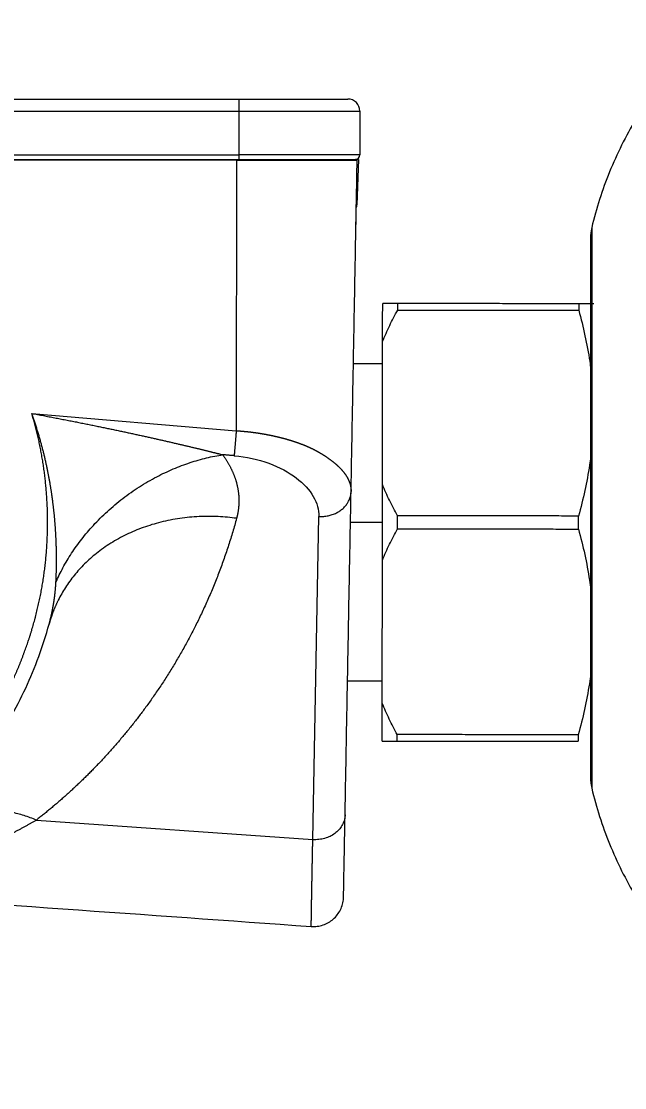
# Model space of a CAD drawing. Header units: millimetres. Extents: x 15137 to 17513, y -10160 to -6800.
# Drawn here: x 17039.6 to 17079.6, y -8850.5 to -8779.9 of the extents above; entities that cross this region are included whole.
import ezdxf

# ---------------------------------------------------------------- set-up
doc = ezdxf.new("R2010")
doc.units = ezdxf.units.MM
doc.styles.add('ARIAL', font='arial.ttf')
doc.dimstyles.get("Standard").update_dxf_attribs({"dimtxt": 15, "dimasz": 15, "dimexe": 0.18, "dimexo": 0.0625, "dimgap": 4, "dimtad": 0, "dimdec": 1, "dimdsep": 46, "dimtxsty": 'ARIAL', "dimcen": 0, "dimclrd": 5, "dimclre": 5, "dimclrt": 5, "dimadec": 0, "dimazin": 0, "dimtfac": 1, "dimtdec": 1, "dimtofl": 0, "dimtmove": 0, "dimatfit": 3, "dimfxl": 1, "dimtolj": 1, "dimtzin": 0, "dimarcsym": 0})

# ---------------------------------------------------------------- blocks, each defined once
blk = doc.blocks.new('*D74')
at = {"color": 5, "lineweight": -2, "transparency": 16777216}
for p, q in [((17098.138, -8779.922), (17098.138, -9016.999)), ((16946.978, -8797.61), (16946.978, -9016.999)), ((16961.978, -9016.819), (16973.665, -9016.819)), ((17083.138, -9016.819), (17071.451, -9016.819))]:
    blk.add_line(p, q, dxfattribs=at)
at = {"color": 5, "transparency": 16777216}
for points in [[(16961.978, -9014.319), (16961.978, -9019.319), (16946.978, -9016.819)], [(17083.138, -9014.319), (17083.138, -9019.319), (17098.138, -9016.819)]]:
    blk.add_solid(points, dxfattribs=at)
at = {"layer": 'Defpoints', "color": 0, "transparency": 16777216}
for p in [(17098.138, -8779.859), (16946.978, -8797.548), (17098.138, -9016.819)]:
    blk.add_point(p, dxfattribs=at)
at = {"color": 5, "transparency": 16777216, "insert": (17022.558, -9016.819), "char_height": 15, "attachment_point": 5, "style": 'ARIAL'}
blk.add_mtext('\\A1;151.2±2.0', dxfattribs=at)

msp = doc.modelspace()

# ---------------------------------------------------------------- linework, layer by layer
at = {"linetype": 'Continuous', "lineweight": 18}
for p, q in [((16968.317, -8785.008), (17054.017, -8785.008)), ((17054.017, -8785.008), (17061.217, -8785.008)), ((17062.017, -8785.808), (17062.017, -8788.708)), ((17018.682, -8789.008), (17054.017, -8789.008)), ((17018.682, -8789.016), (17053.837, -8789.054)), ((17053.837, -8789.054), (17061.837, -8789.062)), ((17054.017, -8789.008), (17061.717, -8789.008)), ((17058.817, -8789.059), (17058.817, -8789.008)), ((17061.93, -8789.008), (17061.717, -8789.008)), ((17061.93, -8789.008), (17061.824, -8792.025)), ((17061.744, -8794.062), (17061.779, -8792.217)), ((17077.338, -8812.109), (17077.338, -8793.99)), ((17063.522, -8802.564), (17061.587, -8802.562)), ((17077.338, -8830.228), (17077.338, -8812.109)), ((17061.198, -8823.562), (17063.5, -8823.564))]:
    msp.add_line(p, q, dxfattribs=at)
at = {"linetype": 'Continuous', "lineweight": 13}
for p, q in [((17054.017, -8785.808), (17054.017, -8785.008)), ((16968.317, -8785.808), (17054.017, -8785.808)), ((17054.017, -8785.808), (17062.017, -8785.808)), ((17054.017, -8788.708), (17054.017, -8785.808)), ((17018.682, -8788.708), (17054.017, -8788.708)), ((17053.837, -8789.054), (17053.818, -8806.993)), ((17062.017, -8788.708), (17054.017, -8788.708)), ((17054.017, -8789.008), (17054.017, -8788.708)), ((17054.017, -8789.054), (17054.017, -8789.008)), ((17061.428, -8789.062), (17061.43, -8789.008)), ((17040.256, -8805.847), (17053.818, -8806.993)), ((17077.338, -8812.109), (17077.393, -8812.109)), ((17058.892, -8834.097), (17059.289, -8812.672)), ((17061.392, -8813.062), (17063.511, -8813.064)), ((17040.569, -8832.796), (17058.892, -8834.097))]:
    msp.add_line(p, q, dxfattribs=at)
at = {"linetype": 'Continuous', "lineweight": 18}
for centre, radius, start, end in [((17061.217, -8785.808), 0.8, 0, 90), ((17061.717, -8788.708), 0.3, 270, 0), ((17061.324, -8792.008), 0.5, 335.2726, 358), ((17079.338, -8793.99), 2, 166.56089, 180), ((17079.338, -8830.228), 2, 180, 193.43911)]:
    msp.add_arc(centre, radius, start, end, dxfattribs=at)
at = {"linetype": 'Continuous', "lineweight": 13}
msp.add_ellipse((17061.324, -8792.008), major_axis=(0.5, -0.017), ratio=0.034878, start_param=5.874411, end_param=6.283186, dxfattribs=at)
at = {"linetype": 'Continuous', "lineweight": 18}
for points, degree, knots in [([(17085.251, -8780.367), (17084.282, -8781.233), (17082.487, -8783.096), (17080.228, -8786.293), (17078.485, -8789.798), (17077.696, -8792.262), (17077.393, -8793.525)], 3, [0, 0, 0, 0, 0.248552, 0.5, 0.751448, 1, 1, 1, 1]), ([(17063.524, -8801.071), (17063.669, -8800.717), (17063.826, -8800.368), (17064.161, -8799.676), (17064.339, -8799.335), (17064.526, -8798.996)], 3, [0, 0, 0, 0, 0.5, 0.5, 1, 1, 1, 1]), ([(17064.527, -8798.565), (17064.34, -8798.565), (17064.163, -8798.565), (17063.828, -8798.564), (17063.671, -8798.564), (17063.527, -8798.564)], 3, [0, 0, 0, 0, 0.5, 0.5, 1, 1, 1, 1]), ([(17076.526, -8799.009), (17076.834, -8800.13), (17077.085, -8801.258), (17077.31, -8802.751), (17077.357, -8803.108), (17077.395, -8803.467)], 3, [0, 0, 0, 0, 0.76089, 0.76089, 1, 1, 1, 1]), ([(17077.527, -8798.579), (17077.527, -8798.579), (17077.504, -8798.579), (17077.414, -8798.579), (17077.347, -8798.579), (17077.087, -8798.579), (17076.836, -8798.578), (17076.527, -8798.578)], 3, [0, 0, 0, 0, 0.25, 0.25, 0.5, 0.5, 1, 1, 1, 1]), ([(17014.211, -8837.943), (17015.705, -8838.069), (17017.183, -8838.017), (17018.687, -8837.964), (17020.196, -8837.727), (17021.719, -8837.487), (17023.205, -8837.061), (17024.694, -8836.634), (17026.119, -8836.026), (17027.536, -8835.422), (17028.89, -8834.634), (17030.227, -8833.855), (17031.44, -8832.934), (17032.637, -8832.023), (17033.719, -8830.975), (17034.787, -8829.938), (17035.725, -8828.783), (17036.659, -8827.631), (17037.459, -8826.36), (17038.262, -8825.081), (17038.91, -8823.71), (17039.565, -8822.325), (17040.046, -8820.875), (17040.535, -8819.402), (17041.134, -8816.382), (17041.244, -8814.832), (17041.352, -8813.306), (17041.274, -8811.771), (17041.198, -8810.253), (17040.941, -8808.76), (17040.685, -8807.274), (17040.256, -8805.847)], 2, [0, 0, 0, 0.0625, 0.0625, 0.125, 0.125, 0.1875, 0.1875, 0.25, 0.25, 0.3125, 0.3125, 0.375, 0.375, 0.4375, 0.4375, 0.5, 0.5, 0.5625, 0.5625, 0.625, 0.625, 0.6875, 0.6875, 0.75, 0.8125, 0.8125, 0.875, 0.875, 0.9375, 0.9375, 1, 1, 1]), ([(17053.818, -8806.993), (17053.832, -8806.993), (17053.86, -8806.995), (17053.902, -8806.998), (17053.945, -8807.001), (17053.987, -8807.004), (17054.03, -8807.007), (17054.072, -8807.011), (17054.114, -8807.014), (17054.157, -8807.017), (17054.199, -8807.021), (17054.242, -8807.025), (17054.284, -8807.029), (17054.327, -8807.032), (17054.37, -8807.037), (17054.412, -8807.041), (17054.455, -8807.045), (17054.497, -8807.049), (17054.54, -8807.054), (17054.583, -8807.058), (17054.625, -8807.063), (17054.668, -8807.068), (17054.71, -8807.073), (17054.753, -8807.078), (17054.796, -8807.083), (17054.838, -8807.088), (17054.881, -8807.094), (17054.924, -8807.099), (17054.966, -8807.105), (17055.009, -8807.11), (17055.051, -8807.116), (17055.094, -8807.122), (17055.137, -8807.128), (17055.179, -8807.134), (17055.222, -8807.141), (17055.264, -8807.147), (17055.307, -8807.153), (17055.349, -8807.16), (17055.392, -8807.167), (17055.434, -8807.174), (17055.477, -8807.18), (17055.519, -8807.187), (17055.562, -8807.195), (17055.604, -8807.202), (17055.646, -8807.209), (17055.689, -8807.217), (17055.731, -8807.224), (17055.773, -8807.232), (17055.816, -8807.24), (17055.858, -8807.248), (17055.9, -8807.256), (17055.942, -8807.264), (17055.984, -8807.272), (17056.026, -8807.28), (17056.068, -8807.289), (17056.11, -8807.297), (17056.152, -8807.306), (17056.194, -8807.315), (17056.236, -8807.324), (17056.277, -8807.333), (17056.319, -8807.342), (17056.361, -8807.351), (17056.402, -8807.361), (17056.444, -8807.37), (17056.485, -8807.38), (17056.527, -8807.389), (17056.568, -8807.399), (17056.609, -8807.409), (17056.65, -8807.419), (17056.691, -8807.429), (17056.733, -8807.439), (17056.774, -8807.45), (17056.814, -8807.46), (17056.855, -8807.471), (17056.896, -8807.481), (17056.937, -8807.492), (17056.977, -8807.503), (17057.018, -8807.514), (17057.058, -8807.525), (17057.099, -8807.536), (17057.139, -8807.548), (17057.179, -8807.559), (17057.219, -8807.571), (17057.259, -8807.582), (17057.299, -8807.594), (17057.339, -8807.606), (17057.379, -8807.618), (17057.419, -8807.63), (17057.458, -8807.642), (17057.498, -8807.655), (17057.537, -8807.667), (17057.576, -8807.68), (17057.615, -8807.692), (17057.654, -8807.705), (17057.693, -8807.718), (17057.732, -8807.731), (17057.771, -8807.744), (17057.809, -8807.757), (17057.848, -8807.77), (17057.886, -8807.784), (17057.924, -8807.797), (17057.962, -8807.811), (17058, -8807.825), (17058.038, -8807.839), (17058.076, -8807.853), (17058.114, -8807.867), (17058.151, -8807.881), (17058.189, -8807.895), (17058.226, -8807.91), (17058.263, -8807.924), (17058.3, -8807.939), (17058.337, -8807.954), (17058.373, -8807.968), (17058.41, -8807.983), (17058.446, -8807.998), (17058.483, -8808.014), (17058.519, -8808.029), (17058.555, -8808.044), (17058.59, -8808.06), (17058.626, -8808.076), (17058.657, -8808.089), (17058.683, -8808.101), (17058.704, -8808.111), (17058.726, -8808.121), (17058.748, -8808.131), (17058.771, -8808.141), (17058.793, -8808.152), (17058.816, -8808.163), (17058.84, -8808.174), (17058.863, -8808.186), (17058.887, -8808.198), (17058.911, -8808.21), (17058.936, -8808.222), (17058.96, -8808.235), (17058.985, -8808.247), (17059.011, -8808.261), (17059.036, -8808.274), (17059.062, -8808.287), (17059.088, -8808.301), (17059.114, -8808.315), (17059.141, -8808.33), (17059.167, -8808.344), (17059.194, -8808.359), (17059.222, -8808.374), (17059.249, -8808.39), (17059.277, -8808.405), (17059.304, -8808.421), (17059.332, -8808.437), (17059.36, -8808.454), (17059.389, -8808.47), (17059.417, -8808.487), (17059.446, -8808.505), (17059.475, -8808.522), (17059.504, -8808.54), (17059.533, -8808.558), (17059.562, -8808.576), (17059.592, -8808.594), (17059.621, -8808.613), (17059.651, -8808.632), (17059.681, -8808.651), (17059.71, -8808.671), (17059.74, -8808.69), (17059.77, -8808.71), (17059.801, -8808.731), (17059.831, -8808.751), (17059.861, -8808.772), (17059.891, -8808.793), (17059.921, -8808.814), (17059.952, -8808.836), (17059.982, -8808.857), (17060.012, -8808.879), (17060.043, -8808.902), (17060.073, -8808.924), (17060.103, -8808.947), (17060.134, -8808.97), (17060.164, -8808.993), (17060.194, -8809.017), (17060.224, -8809.041), (17060.254, -8809.065), (17060.284, -8809.089), (17060.314, -8809.114), (17060.344, -8809.139), (17060.374, -8809.164), (17060.403, -8809.189), (17060.433, -8809.215), (17060.462, -8809.241), (17060.491, -8809.267), (17060.52, -8809.293), (17060.548, -8809.32), (17060.577, -8809.347), (17060.605, -8809.374), (17060.633, -8809.401), (17060.661, -8809.429), (17060.689, -8809.457), (17060.716, -8809.485), (17060.743, -8809.514), (17060.77, -8809.542), (17060.796, -8809.571), (17060.822, -8809.6), (17060.848, -8809.63), (17060.873, -8809.66), (17060.898, -8809.69), (17060.923, -8809.72), (17060.947, -8809.75), (17060.971, -8809.781), (17060.995, -8809.812), (17061.018, -8809.843), (17061.04, -8809.875), (17061.062, -8809.907), (17061.084, -8809.939), (17061.105, -8809.971), (17061.126, -8810.003), (17061.146, -8810.036), (17061.165, -8810.069), (17061.184, -8810.102), (17061.203, -8810.136), (17061.22, -8810.17), (17061.238, -8810.204), (17061.254, -8810.238), (17061.27, -8810.273), (17061.286, -8810.308), (17061.3, -8810.343), (17061.314, -8810.378), (17061.327, -8810.414), (17061.34, -8810.449), (17061.352, -8810.486), (17061.363, -8810.522), (17061.373, -8810.558), (17061.383, -8810.595), (17061.391, -8810.632), (17061.399, -8810.67), (17061.406, -8810.707), (17061.412, -8810.745), (17061.418, -8810.784), (17061.422, -8810.822), (17061.426, -8810.861), (17061.428, -8810.899), (17061.43, -8810.939), (17061.431, -8810.978), (17061.43, -8811.004), (17061.43, -8811.018)], 3, [0, 0, 0, 0, 0.00332, 0.006642, 0.009968, 0.013296, 0.016628, 0.019963, 0.023301, 0.026643, 0.029987, 0.033335, 0.036685, 0.04004, 0.043397, 0.046758, 0.050122, 0.053489, 0.056859, 0.060233, 0.063611, 0.066992, 0.070376, 0.073763, 0.077155, 0.080549, 0.083947, 0.087349, 0.090754, 0.094163, 0.097575, 0.100991, 0.10441, 0.107834, 0.11126, 0.114691, 0.118125, 0.121563, 0.125004, 0.12845, 0.131899, 0.135352, 0.138808, 0.142269, 0.145733, 0.149201, 0.152674, 0.15615, 0.159629, 0.163113, 0.166601, 0.170093, 0.173588, 0.177088, 0.180592, 0.1841, 0.187611, 0.191127, 0.194647, 0.198171, 0.201699, 0.205232, 0.208768, 0.212309, 0.215854, 0.219403, 0.222956, 0.226514, 0.230075, 0.233641, 0.237212, 0.240786, 0.244365, 0.247949, 0.251536, 0.255128, 0.258725, 0.262326, 0.265931, 0.26954, 0.273155, 0.276773, 0.280396, 0.284024, 0.287656, 0.291293, 0.294934, 0.298579, 0.30223, 0.305885, 0.309544, 0.313208, 0.316877, 0.32055, 0.324228, 0.327911, 0.331599, 0.335291, 0.338988, 0.342689, 0.346396, 0.350107, 0.353823, 0.357544, 0.361269, 0.365, 0.368735, 0.372475, 0.37622, 0.37997, 0.383725, 0.387484, 0.391249, 0.395018, 0.398793, 0.402572, 0.406357, 0.410146, 0.413941, 0.41774, 0.421545, 0.423821, 0.42614, 0.428504, 0.430911, 0.433362, 0.435857, 0.438396, 0.440978, 0.443604, 0.446274, 0.448988, 0.451746, 0.454548, 0.457393, 0.460283, 0.463216, 0.466193, 0.469214, 0.472279, 0.475387, 0.47854, 0.481737, 0.484977, 0.488261, 0.491589, 0.494961, 0.498377, 0.501837, 0.505341, 0.508888, 0.51248, 0.516115, 0.519795, 0.523518, 0.527285, 0.531096, 0.53495, 0.538849, 0.542792, 0.546778, 0.550809, 0.554883, 0.559001, 0.563163, 0.567369, 0.571619, 0.575912, 0.58025, 0.584631, 0.589056, 0.593525, 0.598038, 0.602595, 0.607195, 0.611839, 0.616528, 0.62126, 0.626036, 0.630855, 0.635719, 0.640626, 0.645577, 0.650572, 0.655611, 0.660693, 0.665819, 0.670989, 0.676203, 0.681461, 0.686762, 0.692107, 0.697496, 0.702929, 0.708405, 0.713925, 0.719489, 0.725097, 0.730748, 0.736443, 0.742182, 0.747964, 0.75379, 0.75966, 0.765573, 0.77153, 0.777531, 0.783575, 0.789663, 0.795795, 0.80197, 0.808189, 0.814452, 0.820758, 0.827108, 0.833501, 0.839938, 0.846419, 0.852943, 0.859511, 0.866122, 0.872777, 0.879475, 0.886217, 0.893002, 0.899831, 0.906703, 0.913619, 0.920579, 0.927582, 0.934628, 0.941718, 0.948851, 0.956028, 0.963248, 0.970512, 0.977819, 0.985169, 0.992563, 1, 1, 1, 1]), ([(17077.393, -8808.157), (17077.354, -8808.527), (17077.306, -8808.896), (17077.075, -8810.4), (17076.822, -8811.527), (17076.512, -8812.647)], 3, [0, 0, 0, 0, 0.244749, 0.244749, 1, 1, 1, 1]), ([(17053.677, -8808.649), (17054.48, -8808.717), (17055.273, -8808.894), (17056.681, -8809.408), (17057.298, -8809.743), (17058.789, -8810.875), (17059.305, -8811.795), (17059.289, -8812.672)], 3, [0, 0, 0, 0, 0.25, 0.25, 0.5, 0.5, 1, 1, 1, 1]), ([(17064.512, -8812.634), (17064.326, -8812.295), (17064.148, -8811.953), (17063.814, -8811.261), (17063.658, -8810.912), (17063.514, -8810.558)], 3, [0, 0, 0, 0, 0.5, 0.5, 1, 1, 1, 1]), ([(17063.509, -8815.571), (17063.654, -8815.217), (17063.811, -8814.868), (17064.146, -8814.176), (17064.324, -8813.835), (17064.511, -8813.496)], 3, [0, 0, 0, 0, 0.5, 0.5, 1, 1, 1, 1]), ([(17076.511, -8813.509), (17076.819, -8814.63), (17077.069, -8815.758), (17077.305, -8817.318), (17077.358, -8817.743), (17077.399, -8818.169)], 3, [0, 0, 0, 0, 0.728233, 0.728233, 1, 1, 1, 1]), ([(17014.125, -8838.922), (17014.875, -8838.985), (17015.629, -8839.016), (17017.135, -8839.011), (17017.888, -8838.977), (17019.388, -8838.842), (17020.136, -8838.742), (17021.618, -8838.477), (17022.354, -8838.312), (17023.809, -8837.92), (17024.527, -8837.692), (17025.942, -8837.175), (17026.638, -8836.886), (17028.003, -8836.248), (17028.671, -8835.9), (17029.975, -8835.146), (17030.611, -8834.741), (17031.845, -8833.877), (17032.443, -8833.418), (17033.597, -8832.45), (17034.153, -8831.941), (17035.219, -8830.876), (17035.728, -8830.321), (17036.698, -8829.168), (17037.157, -8828.571), (17038.023, -8827.338), (17038.429, -8826.703), (17039.184, -8825.4), (17039.533, -8824.732), (17040.173, -8823.368), (17040.463, -8822.672), (17040.981, -8821.258), (17041.21, -8820.54), (17041.407, -8819.813)], 3, [0, 0, 0, 0, 0.0625, 0.0625, 0.125, 0.125, 0.1875, 0.1875, 0.25, 0.25, 0.3125, 0.3125, 0.375, 0.375, 0.4375, 0.4375, 0.5, 0.5, 0.5625, 0.5625, 0.625, 0.625, 0.6875, 0.6875, 0.75, 0.75, 0.8125, 0.8125, 0.875, 0.875, 0.9375, 0.9375, 1, 1, 1, 1]), ([(17077.398, -8822.458), (17077.355, -8822.895), (17077.3, -8823.33), (17077.059, -8824.9), (17076.806, -8826.027), (17076.496, -8827.147)], 3, [0, 0, 0, 0, 0.276493, 0.276493, 1, 1, 1, 1]), ([(17064.496, -8827.134), (17064.31, -8826.795), (17064.133, -8826.453), (17063.799, -8825.761), (17063.643, -8825.412), (17063.499, -8825.058)], 3, [0, 0, 0, 0, 0.5, 0.5, 1, 1, 1, 1]), ([(17063.496, -8827.564), (17063.64, -8827.564), (17063.797, -8827.564), (17064.131, -8827.565), (17064.309, -8827.565), (17064.496, -8827.565)], 3, [0, 0, 0, 0, 0.5, 0.5, 1, 1, 1, 1]), ([(17077.393, -8830.693), (17077.696, -8831.957), (17078.485, -8834.421), (17080.228, -8837.925), (17082.487, -8841.122), (17084.282, -8842.985), (17085.251, -8843.851)], 3, [0, 0, 0, 0, 0.248552, 0.5, 0.751448, 1, 1, 1, 1]), ([(17058.896, -8839.855), (17059.027, -8839.857), (17059.158, -8839.846), (17059.415, -8839.8), (17059.542, -8839.764), (17059.786, -8839.669), (17059.903, -8839.609), (17060.123, -8839.467), (17060.226, -8839.386), (17060.415, -8839.204), (17060.5, -8839.104), (17060.65, -8838.889), (17060.714, -8838.774), (17060.818, -8838.534), (17060.859, -8838.409), (17060.915, -8838.153), (17060.93, -8838.023), (17060.932, -8837.892)], 3, [0, 0, 0, 0, 0.125, 0.125, 0.25, 0.25, 0.375, 0.375, 0.5, 0.5, 0.625, 0.625, 0.75, 0.75, 0.875, 0.875, 1, 1, 1, 1])]:
    msp.add_open_spline(points, degree=degree, knots=knots, dxfattribs=at)
for points, degree in [([(17061.43, -8811.018), (17061.837, -8789.062)], 1), ([(17064.526, -8798.996), (17076.526, -8799.009)], 1), ([(17076.527, -8798.578), (17064.527, -8798.565)], 1), ([(17063.514, -8810.558), (17063.524, -8801.071)], 1), ([(17061.033, -8832.442), (17061.43, -8811.018)], 1), ([(17076.512, -8812.647), (17064.512, -8812.634)], 1), ([(17064.511, -8813.496), (17076.511, -8813.509)], 1), ([(17063.499, -8825.058), (17063.509, -8815.571)], 1), ([(17076.496, -8827.147), (17064.496, -8827.134)], 1), ([(17064.496, -8827.565), (17076.496, -8827.578)], 1), ([(17025.862, -8837.512), (17036.838, -8838.291), (17047.815, -8839.071), (17058.791, -8839.85)], 3), ([(17058.791, -8839.85), (17058.826, -8839.852), (17058.861, -8839.854), (17058.896, -8839.855)], 3)]:
    msp.add_open_spline(points, degree=degree, dxfattribs=at)
at = {"linetype": 'Continuous', "lineweight": 13}
for points, weights in [([(17077.393, -8793.525), (17077.393, -8793.526), (17077.393, -8801.165), (17077.393, -8812.109)], [1.21502865608, 0.917322814328, 0.857855028064, 1]), ([(17053.818, -8806.993), (17053.758, -8807.703), (17053.707, -8808.295), (17053.677, -8808.649)], [1.00847553444, 0.976411872088, 1.03532286602, 1.18520851623]), ([(17041.86, -8817.029), (17043.817, -8812.552), (17048.023, -8809.341), (17052.918, -8808.585)], [1.10209013351, 0.965969895725, 0.965969955497, 1.10209031283]), ([(17059.289, -8812.672), (17060.51, -8812.752), (17061.411, -8812.055), (17061.43, -8811.018)], [1.18524607085, 0.938245843722, 0.938251309837, 1.1852624692]), ([(17077.393, -8812.109), (17077.393, -8823.053), (17077.393, -8830.692), (17077.393, -8830.693)], [1, 0.857855237094, 0.917322639429, 1.21502734272]), ([(17053.837, -8812.8), (17048.608, -8812.093), (17044.066, -8814.109), (17042.015, -8818.218)], [1.13682766143, 0.977329608189, 0.957275009155, 1.07666386432]), ([(17040.569, -8832.796), (17037.431, -8831.555), (17034.489, -8831.804), (17032.329, -8833.494)], [1.05220165935, 0.982599405216, 0.982599446884, 1.05220178435])]:
    msp.add_rational_spline(points, weights, degree=3, dxfattribs=at)
at = {"linetype": 'Continuous', "lineweight": 18}
for points, weights, degree in [([(17063.524, -8801.071), (17063.526, -8799.462), (17063.527, -8798.564)], [1, 0.986837492735, 1], 2), ([(17064.526, -8798.996), (17064.527, -8798.771), (17064.527, -8798.565)], [1, 0.999658926781, 1], 2), ([(17076.527, -8798.578), (17076.527, -8798.784), (17076.526, -8799.009)], [1, 0.999658926781, 1], 2), ([(17063.509, -8815.571), (17063.511, -8813.064), (17063.514, -8810.558)], [1, 0.986837492735, 1], 2), ([(17064.511, -8813.065), (17064.512, -8812.85), (17064.512, -8812.634)], [1, 0.99991472806, 1], 2), ([(17076.511, -8813.078), (17076.512, -8812.863), (17076.512, -8812.647)], [1, 0.99991472806, 1], 2), ([(17064.511, -8813.496), (17064.511, -8813.281), (17064.511, -8813.065)], [1, 0.99991472806, 1], 2), ([(17076.511, -8813.509), (17076.511, -8813.294), (17076.511, -8813.078)], [1, 0.99991472806, 1], 2), ([(17042.015, -8818.218), (17041.756, -8818.735), (17041.554, -8819.268), (17041.407, -8819.813)], [1.07666386085, 1.09383402304, 1.11388834538, 1.13682682787], 3), ([(17063.496, -8827.564), (17063.497, -8826.667), (17063.499, -8825.058)], [1, 0.986837492735, 1], 2), ([(17064.496, -8827.565), (17064.496, -8827.36), (17064.496, -8827.134)], [1, 0.999658926781, 1], 2), ([(17076.496, -8827.147), (17076.496, -8827.372), (17076.496, -8827.578)], [1, 0.999658926781, 1], 2), ([(17060.932, -8837.892), (17060.932, -8837.892), (17061.033, -8832.442)], [1, 0.961336701364, 1], 2)]:
    msp.add_rational_spline(points, weights, degree=degree, dxfattribs=at)
at = {"linetype": 'Continuous', "lineweight": 13}
for points, degree, knots in [([(17040.256, -8805.847), (17040.321, -8805.859), (17040.451, -8805.883), (17040.644, -8805.919), (17040.836, -8805.955), (17041.027, -8805.991), (17041.216, -8806.027), (17041.404, -8806.063), (17041.591, -8806.098), (17041.777, -8806.134), (17041.961, -8806.169), (17042.143, -8806.205), (17042.325, -8806.24), (17042.505, -8806.275), (17042.684, -8806.31), (17042.861, -8806.345), (17043.037, -8806.38), (17043.212, -8806.414), (17043.386, -8806.449), (17043.558, -8806.483), (17043.728, -8806.517), (17043.898, -8806.551), (17044.066, -8806.585), (17044.233, -8806.619), (17044.399, -8806.653), (17044.563, -8806.686), (17044.726, -8806.72), (17044.887, -8806.753), (17045.047, -8806.786), (17045.206, -8806.819), (17045.364, -8806.852), (17045.52, -8806.885), (17045.675, -8806.917), (17045.829, -8806.949), (17045.981, -8806.982), (17046.132, -8807.014), (17046.282, -8807.045), (17046.43, -8807.077), (17046.577, -8807.109), (17046.723, -8807.14), (17046.867, -8807.171), (17047.01, -8807.202), (17047.152, -8807.233), (17047.292, -8807.264), (17047.431, -8807.294), (17047.569, -8807.324), (17047.705, -8807.354), (17047.841, -8807.384), (17047.974, -8807.414), (17048.107, -8807.443), (17048.238, -8807.473), (17048.368, -8807.502), (17048.496, -8807.531), (17048.624, -8807.559), (17048.75, -8807.588), (17048.874, -8807.616), (17048.997, -8807.644), (17049.119, -8807.672), (17049.24, -8807.7), (17049.359, -8807.727), (17049.477, -8807.754), (17049.594, -8807.781), (17049.709, -8807.808), (17049.823, -8807.834), (17049.936, -8807.861), (17050.047, -8807.887), (17050.157, -8807.913), (17050.266, -8807.938), (17050.374, -8807.963), (17050.48, -8807.989), (17050.585, -8808.013), (17050.688, -8808.038), (17050.79, -8808.062), (17050.891, -8808.087), (17050.991, -8808.11), (17051.089, -8808.134), (17051.186, -8808.157), (17051.281, -8808.181), (17051.376, -8808.203), (17051.469, -8808.226), (17051.56, -8808.248), (17051.651, -8808.27), (17051.74, -8808.292), (17051.828, -8808.314), (17051.914, -8808.335), (17051.999, -8808.356), (17052.083, -8808.377), (17052.165, -8808.397), (17052.247, -8808.417), (17052.326, -8808.437), (17052.405, -8808.457), (17052.482, -8808.476), (17052.558, -8808.495), (17052.633, -8808.514), (17052.706, -8808.532), (17052.778, -8808.55), (17052.849, -8808.568), (17052.895, -8808.58), (17052.918, -8808.585)], 3, [0, 0, 0, 0, 0.015213, 0.030325, 0.045334, 0.060243, 0.07505, 0.089755, 0.104359, 0.118861, 0.133262, 0.147561, 0.161759, 0.175856, 0.189851, 0.203744, 0.217536, 0.231227, 0.244817, 0.258304, 0.271691, 0.284976, 0.29816, 0.311243, 0.324224, 0.337104, 0.349883, 0.36256, 0.375136, 0.387611, 0.399985, 0.412257, 0.424429, 0.436499, 0.448468, 0.460336, 0.472103, 0.483768, 0.495333, 0.506796, 0.518159, 0.52942, 0.540581, 0.551641, 0.562599, 0.573457, 0.584214, 0.59487, 0.605425, 0.615879, 0.626233, 0.636486, 0.646638, 0.656689, 0.66664, 0.67649, 0.68624, 0.695889, 0.705437, 0.714885, 0.724233, 0.73348, 0.742627, 0.751674, 0.76062, 0.769466, 0.778212, 0.786857, 0.795403, 0.803848, 0.812194, 0.82044, 0.828585, 0.836631, 0.844578, 0.852424, 0.860171, 0.867819, 0.875366, 0.882815, 0.890164, 0.897414, 0.904565, 0.911617, 0.91857, 0.925424, 0.932179, 0.938835, 0.945393, 0.951853, 0.958214, 0.964477, 0.970642, 0.976708, 0.982678, 0.988549, 0.994323, 1, 1, 1, 1]), ([(17041.86, -8817.029), (17041.861, -8817.013), (17041.863, -8816.979), (17041.866, -8816.927), (17041.868, -8816.875), (17041.87, -8816.822), (17041.873, -8816.768), (17041.875, -8816.714), (17041.877, -8816.658), (17041.879, -8816.602), (17041.881, -8816.545), (17041.883, -8816.488), (17041.885, -8816.429), (17041.886, -8816.37), (17041.888, -8816.31), (17041.89, -8816.249), (17041.891, -8816.187), (17041.892, -8816.125), (17041.893, -8816.062), (17041.894, -8815.998), (17041.895, -8815.933), (17041.896, -8815.868), (17041.897, -8815.802), (17041.897, -8815.735), (17041.898, -8815.667), (17041.898, -8815.598), (17041.898, -8815.529), (17041.898, -8815.459), (17041.898, -8815.388), (17041.897, -8815.316), (17041.897, -8815.244), (17041.896, -8815.171), (17041.895, -8815.097), (17041.894, -8815.022), (17041.892, -8814.947), (17041.891, -8814.87), (17041.889, -8814.793), (17041.887, -8814.716), (17041.885, -8814.637), (17041.882, -8814.558), (17041.879, -8814.478), (17041.877, -8814.397), (17041.873, -8814.316), (17041.87, -8814.234), (17041.866, -8814.151), (17041.862, -8814.067), (17041.858, -8813.982), (17041.854, -8813.897), (17041.849, -8813.811), (17041.844, -8813.724), (17041.838, -8813.637), (17041.833, -8813.549), (17041.827, -8813.46), (17041.82, -8813.37), (17041.814, -8813.28), (17041.807, -8813.189), (17041.799, -8813.097), (17041.792, -8813.004), (17041.784, -8812.911), (17041.775, -8812.817), (17041.767, -8812.722), (17041.758, -8812.627), (17041.748, -8812.531), (17041.738, -8812.434), (17041.728, -8812.336), (17041.717, -8812.238), (17041.706, -8812.139), (17041.695, -8812.039), (17041.683, -8811.939), (17041.67, -8811.838), (17041.658, -8811.736), (17041.644, -8811.634), (17041.631, -8811.531), (17041.616, -8811.427), (17041.602, -8811.322), (17041.586, -8811.217), (17041.571, -8811.111), (17041.555, -8811.005), (17041.538, -8810.897), (17041.521, -8810.79), (17041.503, -8810.681), (17041.485, -8810.572), (17041.466, -8810.462), (17041.446, -8810.352), (17041.427, -8810.24), (17041.406, -8810.129), (17041.385, -8810.016), (17041.363, -8809.903), (17041.341, -8809.789), (17041.318, -8809.675), (17041.295, -8809.56), (17041.271, -8809.444), (17041.246, -8809.328), (17041.22, -8809.212), (17041.194, -8809.094), (17041.168, -8808.976), (17041.14, -8808.857), (17041.112, -8808.738), (17041.083, -8808.619), (17041.054, -8808.498), (17041.024, -8808.377), (17040.993, -8808.256), (17040.961, -8808.134), (17040.929, -8808.011), (17040.896, -8807.888), (17040.862, -8807.764), (17040.827, -8807.64), (17040.792, -8807.515), (17040.756, -8807.39), (17040.719, -8807.264), (17040.681, -8807.137), (17040.642, -8807.01), (17040.603, -8806.883), (17040.563, -8806.755), (17040.522, -8806.627), (17040.48, -8806.498), (17040.437, -8806.369), (17040.393, -8806.239), (17040.348, -8806.108), (17040.303, -8805.978), (17040.272, -8805.89), (17040.257, -8805.847)], 3, [0, 0, 0, 0, 0.004528, 0.009122, 0.013782, 0.018509, 0.023303, 0.028163, 0.033089, 0.038082, 0.043142, 0.048268, 0.053461, 0.05872, 0.064046, 0.069438, 0.074897, 0.080422, 0.086014, 0.091672, 0.097396, 0.103187, 0.109045, 0.114968, 0.120958, 0.127015, 0.133137, 0.139326, 0.145581, 0.151903, 0.15829, 0.164744, 0.171264, 0.17785, 0.184502, 0.19122, 0.198004, 0.204854, 0.21177, 0.218752, 0.2258, 0.232913, 0.240093, 0.247338, 0.254649, 0.262026, 0.269468, 0.276976, 0.28455, 0.292189, 0.299894, 0.307664, 0.3155, 0.323401, 0.331368, 0.3394, 0.347497, 0.35566, 0.363888, 0.372181, 0.380539, 0.388962, 0.397451, 0.406004, 0.414623, 0.423306, 0.432055, 0.440868, 0.449747, 0.45869, 0.467698, 0.47677, 0.485908, 0.49511, 0.504377, 0.513709, 0.523105, 0.532566, 0.542091, 0.551681, 0.561335, 0.571053, 0.580836, 0.590684, 0.600596, 0.610572, 0.620612, 0.630716, 0.640885, 0.651118, 0.661415, 0.671776, 0.682201, 0.69269, 0.703244, 0.713861, 0.724542, 0.735287, 0.746096, 0.756969, 0.767905, 0.778906, 0.78997, 0.801098, 0.81229, 0.823545, 0.834864, 0.846247, 0.857693, 0.869203, 0.880776, 0.892413, 0.904114, 0.915877, 0.927705, 0.939596, 0.95155, 0.963567, 0.975648, 0.987792, 1, 1, 1, 1]), ([(17052.918, -8808.585), (17053.294, -8809.103), (17053.546, -8809.656), (17053.791, -8810.194), (17053.9, -8810.729), (17054.008, -8811.252), (17053.991, -8811.775), (17053.975, -8812.292), (17053.837, -8812.8)], 2, [0, 0, 0, 0.25, 0.25, 0.5, 0.5, 0.75, 0.75, 1, 1, 1]), ([(17053.837, -8812.8), (17052.953, -8816.062), (17051.506, -8819.12), (17050.135, -8822.017), (17048.299, -8824.642), (17046.605, -8827.064), (17044.557, -8829.195), (17042.69, -8831.137), (17040.569, -8832.796)], 2, [0, 0, 0, 0.25, 0.25, 0.5, 0.5, 0.75, 0.75, 1, 1, 1]), ([(17041.407, -8819.813), (17041.412, -8819.794), (17041.422, -8819.757), (17041.437, -8819.701), (17041.451, -8819.645), (17041.466, -8819.589), (17041.48, -8819.534), (17041.493, -8819.478), (17041.507, -8819.423), (17041.52, -8819.368), (17041.533, -8819.312), (17041.546, -8819.257), (17041.558, -8819.203), (17041.57, -8819.148), (17041.582, -8819.093), (17041.594, -8819.039), (17041.605, -8818.984), (17041.616, -8818.93), (17041.627, -8818.876), (17041.638, -8818.822), (17041.648, -8818.768), (17041.659, -8818.715), (17041.668, -8818.661), (17041.678, -8818.608), (17041.687, -8818.555), (17041.697, -8818.502), (17041.705, -8818.449), (17041.714, -8818.396), (17041.723, -8818.343), (17041.731, -8818.291), (17041.739, -8818.238), (17041.746, -8818.186), (17041.754, -8818.134), (17041.761, -8818.082), (17041.768, -8818.03), (17041.775, -8817.979), (17041.781, -8817.927), (17041.788, -8817.876), (17041.794, -8817.825), (17041.799, -8817.774), (17041.805, -8817.723), (17041.81, -8817.673), (17041.816, -8817.622), (17041.821, -8817.572), (17041.825, -8817.522), (17041.83, -8817.472), (17041.834, -8817.422), (17041.838, -8817.372), (17041.842, -8817.323), (17041.846, -8817.274), (17041.849, -8817.224), (17041.852, -8817.175), (17041.855, -8817.127), (17041.858, -8817.078), (17041.86, -8817.046), (17041.861, -8817.029)], 3, [0, 0, 0, 0, 0.020541, 0.041019, 0.061433, 0.081784, 0.102071, 0.122295, 0.142455, 0.162551, 0.182583, 0.202552, 0.222456, 0.242296, 0.262073, 0.281785, 0.301433, 0.321017, 0.340536, 0.359991, 0.379382, 0.398708, 0.41797, 0.437167, 0.456299, 0.475367, 0.49437, 0.513308, 0.532182, 0.55099, 0.569734, 0.588412, 0.607026, 0.625575, 0.644058, 0.662476, 0.680829, 0.699117, 0.71734, 0.735497, 0.753589, 0.771616, 0.789577, 0.807473, 0.825303, 0.843068, 0.860767, 0.878401, 0.895969, 0.913472, 0.930909, 0.94828, 0.965586, 0.982826, 1, 1, 1, 1]), ([(17061.033, -8832.442), (17061.031, -8832.553), (17061.016, -8832.664), (17060.961, -8832.88), (17060.921, -8832.987), (17060.817, -8833.19), (17060.753, -8833.287), (17060.605, -8833.469), (17060.519, -8833.554), (17060.331, -8833.707), (17060.229, -8833.776), (17060.009, -8833.895), (17059.892, -8833.946), (17059.648, -8834.026), (17059.522, -8834.056), (17059.264, -8834.095), (17059.133, -8834.104), (17059.002, -8834.101)], 3, [0, 0, 0, 0, 0.125, 0.125, 0.25, 0.25, 0.375, 0.375, 0.5, 0.5, 0.625, 0.625, 0.75, 0.75, 0.875, 0.875, 1, 1, 1, 1]), ([(17040.569, -8832.796), (17040.543, -8832.811), (17040.489, -8832.842), (17040.409, -8832.888), (17040.327, -8832.935), (17040.245, -8832.982), (17040.161, -8833.03), (17040.077, -8833.077), (17039.992, -8833.125), (17039.905, -8833.173), (17039.818, -8833.222), (17039.729, -8833.27), (17039.64, -8833.319), (17039.55, -8833.368), (17039.458, -8833.417), (17039.366, -8833.467), (17039.273, -8833.517), (17039.178, -8833.566), (17039.083, -8833.616), (17038.987, -8833.667), (17038.818, -8833.754), (17038.552, -8833.89), (17038.166, -8834.082), (17037.711, -8834.302), (17037.242, -8834.52), (17036.798, -8834.719), (17036.419, -8834.885), (17036.086, -8835.027), (17035.798, -8835.146), (17035.47, -8835.28), (17035.097, -8835.428), (17034.674, -8835.59), (17034.281, -8835.737), (17033.748, -8835.929), (17033.098, -8836.153), (17032.442, -8836.364), (17031.937, -8836.52), (17031.557, -8836.633), (17031.199, -8836.736), (17030.845, -8836.835), (17030.497, -8836.93), (17030.154, -8837.019), (17029.835, -8837.1), (17029.61, -8837.156), (17029.466, -8837.19), (17029.396, -8837.207), (17029.327, -8837.224), (17029.26, -8837.24), (17029.193, -8837.255), (17029.128, -8837.271), (17029.065, -8837.285), (17029.003, -8837.3), (17028.942, -8837.314), (17028.882, -8837.327), (17028.823, -8837.34), (17028.766, -8837.353), (17028.711, -8837.366), (17028.656, -8837.378), (17028.603, -8837.39), (17028.551, -8837.401), (17028.501, -8837.412), (17028.468, -8837.419), (17028.452, -8837.423)], 3, [0, 0, 0, 0, 0.006075, 0.012221, 0.01844, 0.024731, 0.031093, 0.037528, 0.044035, 0.050614, 0.057266, 0.063989, 0.070784, 0.077652, 0.084591, 0.091603, 0.098686, 0.105842, 0.11307, 0.12037, 0.127742, 0.15165, 0.180867, 0.215393, 0.255228, 0.287542, 0.316405, 0.341817, 0.363778, 0.382288, 0.417074, 0.449737, 0.480278, 0.508695, 0.57447, 0.634141, 0.66714, 0.698816, 0.729173, 0.758215, 0.79061, 0.82176, 0.851675, 0.880366, 0.887491, 0.894559, 0.901569, 0.908523, 0.915419, 0.922258, 0.929041, 0.935767, 0.942438, 0.949053, 0.955612, 0.962117, 0.968566, 0.974961, 0.981301, 0.987588, 0.993821, 1, 1, 1, 1]), ([(17058.83, -8837.35), (17058.83, -8837.338), (17058.831, -8837.315), (17058.831, -8837.28), (17058.832, -8837.244), (17058.833, -8837.209), (17058.834, -8837.173), (17058.834, -8837.137), (17058.835, -8837.101), (17058.836, -8837.064), (17058.836, -8837.028), (17058.837, -8836.991), (17058.838, -8836.954), (17058.838, -8836.916), (17058.839, -8836.879), (17058.84, -8836.841), (17058.841, -8836.803), (17058.841, -8836.764), (17058.842, -8836.726), (17058.843, -8836.687), (17058.844, -8836.648), (17058.844, -8836.608), (17058.845, -8836.569), (17058.846, -8836.529), (17058.847, -8836.489), (17058.847, -8836.449), (17058.848, -8836.409), (17058.849, -8836.368), (17058.85, -8836.327), (17058.851, -8836.286), (17058.851, -8836.244), (17058.852, -8836.203), (17058.853, -8836.161), (17058.854, -8836.119), (17058.855, -8836.077), (17058.855, -8836.034), (17058.856, -8835.991), (17058.857, -8835.948), (17058.858, -8835.905), (17058.859, -8835.862), (17058.86, -8835.818), (17058.86, -8835.774), (17058.861, -8835.73), (17058.862, -8835.686), (17058.863, -8835.641), (17058.864, -8835.597), (17058.865, -8835.551), (17058.866, -8835.506), (17058.866, -8835.461), (17058.867, -8835.415), (17058.868, -8835.369), (17058.869, -8835.323), (17058.87, -8835.277), (17058.871, -8835.23), (17058.872, -8835.183), (17058.873, -8835.136), (17058.873, -8835.089), (17058.874, -8835.041), (17058.875, -8834.994), (17058.876, -8834.946), (17058.877, -8834.898), (17058.878, -8834.849), (17058.879, -8834.8), (17058.88, -8834.752), (17058.881, -8834.703), (17058.882, -8834.653), (17058.883, -8834.604), (17058.884, -8834.554), (17058.885, -8834.504), (17058.886, -8834.454), (17058.887, -8834.404), (17058.888, -8834.353), (17058.889, -8834.302), (17058.889, -8834.251), (17058.89, -8834.2), (17058.891, -8834.148), (17058.892, -8834.114), (17058.892, -8834.097)], 3, [0, 0, 0, 0, 0.013292, 0.026584, 0.039878, 0.053173, 0.066469, 0.079766, 0.093064, 0.106364, 0.119664, 0.132966, 0.146269, 0.159573, 0.172878, 0.186184, 0.199491, 0.2128, 0.226109, 0.23942, 0.252732, 0.266045, 0.279359, 0.292674, 0.30599, 0.319308, 0.332626, 0.345946, 0.359267, 0.372589, 0.385912, 0.399236, 0.412561, 0.425888, 0.439215, 0.452544, 0.465874, 0.479205, 0.492537, 0.50587, 0.519205, 0.53254, 0.545877, 0.559215, 0.572554, 0.585894, 0.599235, 0.612577, 0.625921, 0.639265, 0.652611, 0.665958, 0.679306, 0.692655, 0.706006, 0.719357, 0.73271, 0.746063, 0.759418, 0.772774, 0.786131, 0.799489, 0.812849, 0.826209, 0.839571, 0.852934, 0.866298, 0.879663, 0.893029, 0.906396, 0.919765, 0.933135, 0.946505, 0.959877, 0.97325, 0.986625, 1, 1, 1, 1]), ([(17058.791, -8839.85), (17058.791, -8839.85), (17058.791, -8839.85), (17058.791, -8839.849), (17058.791, -8839.849), (17058.791, -8839.848), (17058.791, -8839.847), (17058.791, -8839.846), (17058.791, -8839.844), (17058.791, -8839.842), (17058.791, -8839.84), (17058.791, -8839.838), (17058.791, -8839.835), (17058.791, -8839.833), (17058.791, -8839.829), (17058.791, -8839.826), (17058.791, -8839.823), (17058.791, -8839.819), (17058.791, -8839.815), (17058.791, -8839.811), (17058.791, -8839.806), (17058.791, -8839.802), (17058.791, -8839.797), (17058.791, -8839.791), (17058.791, -8839.786), (17058.791, -8839.78), (17058.791, -8839.774), (17058.791, -8839.768), (17058.792, -8839.762), (17058.792, -8839.755), (17058.792, -8839.748), (17058.792, -8839.741), (17058.792, -8839.734), (17058.792, -8839.726), (17058.792, -8839.719), (17058.792, -8839.71), (17058.792, -8839.702), (17058.792, -8839.694), (17058.792, -8839.685), (17058.793, -8839.676), (17058.793, -8839.667), (17058.793, -8839.657), (17058.793, -8839.647), (17058.793, -8839.637), (17058.793, -8839.627), (17058.793, -8839.617), (17058.793, -8839.606), (17058.794, -8839.595), (17058.794, -8839.584), (17058.794, -8839.573), (17058.794, -8839.561), (17058.794, -8839.549), (17058.794, -8839.537), (17058.795, -8839.525), (17058.795, -8839.512), (17058.795, -8839.5), (17058.795, -8839.487), (17058.795, -8839.473), (17058.796, -8839.46), (17058.796, -8839.446), (17058.796, -8839.432), (17058.796, -8839.418), (17058.796, -8839.403), (17058.797, -8839.389), (17058.797, -8839.374), (17058.797, -8839.359), (17058.797, -8839.343), (17058.797, -8839.328), (17058.798, -8839.312), (17058.798, -8839.296), (17058.798, -8839.28), (17058.798, -8839.263), (17058.799, -8839.247), (17058.799, -8839.23), (17058.799, -8839.212), (17058.8, -8839.195), (17058.8, -8839.177), (17058.8, -8839.159), (17058.8, -8839.141), (17058.801, -8839.123), (17058.801, -8839.104), (17058.801, -8839.085), (17058.802, -8839.066), (17058.802, -8839.047), (17058.802, -8839.028), (17058.802, -8839.008), (17058.803, -8838.988), (17058.803, -8838.968), (17058.803, -8838.947), (17058.804, -8838.927), (17058.804, -8838.906), (17058.804, -8838.885), (17058.805, -8838.863), (17058.805, -8838.842), (17058.806, -8838.82), (17058.806, -8838.798), (17058.806, -8838.776), (17058.807, -8838.754), (17058.807, -8838.731), (17058.807, -8838.708), (17058.808, -8838.685), (17058.808, -8838.661), (17058.808, -8838.638), (17058.809, -8838.614), (17058.809, -8838.59), (17058.81, -8838.566), (17058.81, -8838.541), (17058.81, -8838.517), (17058.811, -8838.492), (17058.811, -8838.467), (17058.812, -8838.441), (17058.812, -8838.416), (17058.813, -8838.39), (17058.813, -8838.364), (17058.813, -8838.338), (17058.814, -8838.311), (17058.814, -8838.285), (17058.815, -8838.258), (17058.815, -8838.231), (17058.816, -8838.203), (17058.816, -8838.176), (17058.817, -8838.148), (17058.817, -8838.12), (17058.818, -8838.092), (17058.818, -8838.063), (17058.819, -8838.035), (17058.819, -8838.006), (17058.819, -8837.977), (17058.82, -8837.947), (17058.82, -8837.918), (17058.821, -8837.888), (17058.821, -8837.858), (17058.822, -8837.828), (17058.823, -8837.798), (17058.823, -8837.767), (17058.824, -8837.736), (17058.824, -8837.705), (17058.825, -8837.674), (17058.825, -8837.642), (17058.826, -8837.611), (17058.826, -8837.579), (17058.827, -8837.547), (17058.827, -8837.514), (17058.828, -8837.482), (17058.828, -8837.449), (17058.829, -8837.416), (17058.83, -8837.383), (17058.83, -8837.361), (17058.83, -8837.35)], 3, [0, 0, 0, 0, 0.006928, 0.013855, 0.020781, 0.027706, 0.034629, 0.041552, 0.048473, 0.055394, 0.062313, 0.069231, 0.076148, 0.083064, 0.089979, 0.096893, 0.103806, 0.110718, 0.117628, 0.124538, 0.131446, 0.138353, 0.14526, 0.152165, 0.159069, 0.165972, 0.172874, 0.179775, 0.186674, 0.193573, 0.20047, 0.207367, 0.214262, 0.221156, 0.228049, 0.234942, 0.241833, 0.248722, 0.255611, 0.262499, 0.269386, 0.276271, 0.283156, 0.290039, 0.296921, 0.303802, 0.310683, 0.317562, 0.32444, 0.331316, 0.338192, 0.345067, 0.35194, 0.358813, 0.365684, 0.372555, 0.379424, 0.386292, 0.393159, 0.400025, 0.40689, 0.413754, 0.420617, 0.427478, 0.434339, 0.441198, 0.448057, 0.454914, 0.46177, 0.468626, 0.47548, 0.482333, 0.489185, 0.496035, 0.502885, 0.509734, 0.516581, 0.523428, 0.530273, 0.537118, 0.543961, 0.550803, 0.557644, 0.564484, 0.571323, 0.578161, 0.584998, 0.591833, 0.598668, 0.605501, 0.612334, 0.619165, 0.625995, 0.632825, 0.639653, 0.64648, 0.653306, 0.660131, 0.666954, 0.673777, 0.680599, 0.687419, 0.694239, 0.701057, 0.707875, 0.714691, 0.721506, 0.72832, 0.735133, 0.741945, 0.748756, 0.755565, 0.762374, 0.769182, 0.775988, 0.782794, 0.789598, 0.796401, 0.803204, 0.810005, 0.816805, 0.823604, 0.830402, 0.837199, 0.843994, 0.850789, 0.857583, 0.864375, 0.871167, 0.877957, 0.884746, 0.891535, 0.898322, 0.905108, 0.911893, 0.918677, 0.92546, 0.932241, 0.939022, 0.945802, 0.95258, 0.959358, 0.966134, 0.972909, 0.979684, 0.986457, 0.993229, 1, 1, 1, 1])]:
    msp.add_open_spline(points, degree=degree, knots=knots, dxfattribs=at)
for points, degree in [([(17053.677, -8808.649), (17052.918, -8808.585)], 1), ([(17059.002, -8834.101), (17058.966, -8834.1), (17058.929, -8834.099), (17058.892, -8834.097)], 3)]:
    msp.add_open_spline(points, degree=degree, dxfattribs=at)

# ---------------------------------------------------------------- dimensions: what is measured, and where the dimension line sits
dim = msp.add_linear_dim(base=(17098.138, -9016.819), p1=(16946.978, -8797.548), p2=(17098.138, -8779.859), dimstyle='Standard', override={"dimtol": 1, "dimtp": 2, "dimtm": 2, "dimtfillclr": 7})
dim.commit()
dim.dimension.update_dxf_attribs({"geometry": '*D74', "text_midpoint": (17022.558, -9016.819)})

doc.saveas('drawing.dxf')
